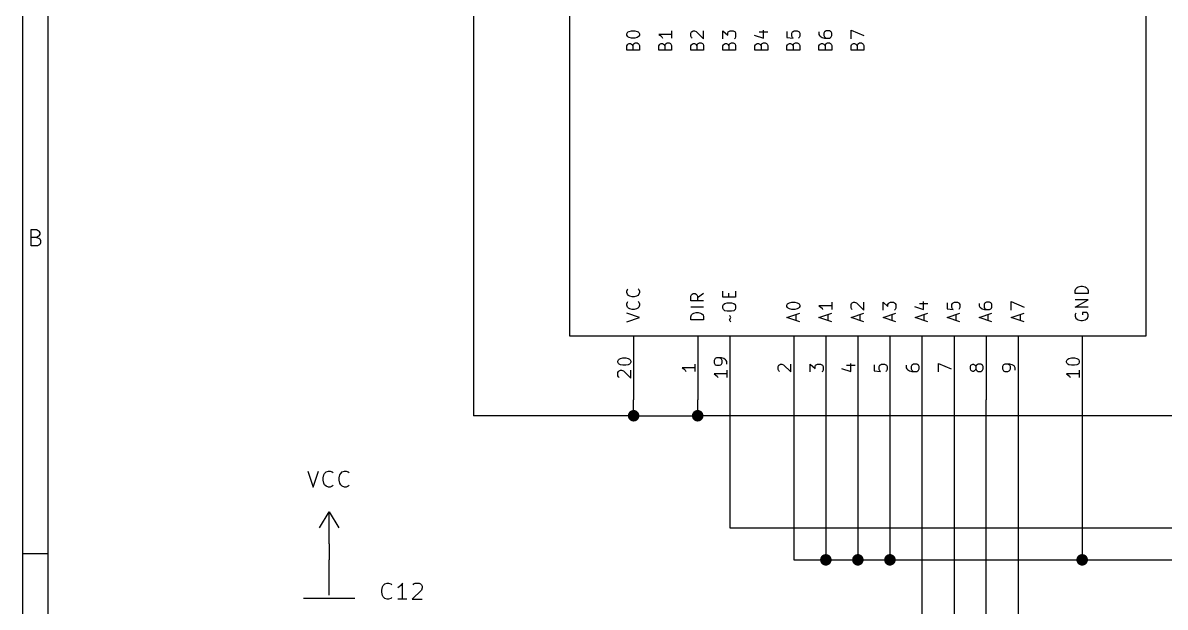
# Model space of a CAD drawing. Extents: x 0.4 to 11.3, y -7.9 to -0.4.
# Drawn here: x 0.394 to 3.959, y -4.498 to -2.673 of the extents above; entities that cross this region are included whole.
import ezdxf

# ---------------------------------------------------------------- set-up
doc = ezdxf.new("R2010")
doc.units = 0
doc.header["$MEASUREMENT"] = 0
for name, color, linetype in [('CYAN2', 4, 'CONTINUOUS'), ('GREEN3', 91, 'CONTINUOUS'), ('LYELLOW', 51, 'CONTINUOUS'), ('RED2', 1, 'CONTINUOUS'), ('RED3', 11, 'CONTINUOUS')]:
    doc.layers.add(name, color=color, linetype=linetype)

msp = doc.modelspace()

# ---------------------------------------------------------------- linework, layer by layer
at = {"layer": 'CYAN2', "linetype": 'CONTINUOUS'}
for p, q in [((2.2785, -2.7071), (2.2804, -2.7033)), ((2.2785, -2.7109), (2.2785, -2.7071)), ((2.2804, -2.7033), (2.2823, -2.7014)), ((2.2823, -2.7014), (2.2861, -2.6995)), ((2.2861, -2.6995), (2.2937, -2.6976)), ((2.2937, -2.6976), (2.3033, -2.6976)), ((2.3033, -2.6976), (2.3109, -2.6995)), ((2.3109, -2.6995), (2.3147, -2.7014)), ((2.3147, -2.7014), (2.3166, -2.7033)), ((2.3166, -2.7033), (2.3185, -2.7071)), ((2.3185, -2.7071), (2.3185, -2.7109)), ((2.4185, -2.709), (2.3785, -2.709)), ((2.3785, -2.709), (2.3842, -2.7129)), ((2.4185, -2.6976), (2.4185, -2.7205)), ((2.4785, -2.7052), (2.4804, -2.7014)), ((2.4785, -2.7148), (2.4785, -2.7052)), ((2.4804, -2.7014), (2.4823, -2.6995)), ((2.4823, -2.6995), (2.4861, -2.6976)), ((2.4861, -2.6976), (2.4899, -2.6976)), ((2.4899, -2.6976), (2.4956, -2.6995)), ((2.4956, -2.6995), (2.5185, -2.7224)), ((2.5185, -2.7224), (2.5185, -2.6976)), ((2.5785, -2.7224), (2.5785, -2.6976)), ((2.5785, -2.6976), (2.5937, -2.7109)), ((2.5937, -2.7052), (2.5956, -2.7014)), ((2.5937, -2.7109), (2.5937, -2.7052)), ((2.5956, -2.7014), (2.5976, -2.6995)), ((2.5976, -2.6995), (2.6014, -2.6976)), ((2.6014, -2.6976), (2.6109, -2.6976)), ((2.6109, -2.6976), (2.6147, -2.6995)), ((2.6147, -2.6995), (2.6166, -2.7014)), ((2.6166, -2.7014), (2.6185, -2.7052)), ((2.6185, -2.7052), (2.6185, -2.7167)), ((2.6918, -2.7014), (2.7185, -2.7014)), ((2.7052, -2.7205), (2.7052, -2.6957)), ((2.7785, -2.6995), (2.7785, -2.7186)), ((2.7937, -2.7052), (2.7956, -2.7014)), ((2.7937, -2.7148), (2.7937, -2.7052)), ((2.7956, -2.7014), (2.7976, -2.6995)), ((2.7976, -2.6995), (2.8014, -2.6976)), ((2.8014, -2.6976), (2.8109, -2.6976)), ((2.8109, -2.6976), (2.8147, -2.6995)), ((2.8147, -2.6995), (2.8166, -2.7014)), ((2.8166, -2.7014), (2.8185, -2.7052)), ((2.8185, -2.7052), (2.8185, -2.7148)), ((2.8785, -2.7014), (2.8785, -2.709)), ((2.8785, -2.709), (2.8804, -2.7129)), ((2.8956, -2.7014), (2.8937, -2.7052)), ((2.8937, -2.7052), (2.8937, -2.7129)), ((2.8976, -2.6995), (2.8956, -2.7014)), ((2.9014, -2.6976), (2.8976, -2.6995)), ((2.9109, -2.6976), (2.9014, -2.6976)), ((2.9147, -2.6995), (2.9109, -2.6976)), ((2.9166, -2.7014), (2.9147, -2.6995)), ((2.9185, -2.7052), (2.9166, -2.7014)), ((2.9185, -2.7129), (2.9185, -2.7052)), ((2.9785, -2.7224), (2.9785, -2.6957)), ((2.9785, -2.6957), (3.0185, -2.7129)), ((2.2804, -2.7148), (2.2785, -2.7109)), ((2.2785, -2.7452), (2.2804, -2.7414)), ((2.2785, -2.7586), (2.2785, -2.7452)), ((2.2823, -2.7167), (2.2804, -2.7148)), ((2.2804, -2.7414), (2.2823, -2.7395)), ((2.2861, -2.7186), (2.2823, -2.7167)), ((2.2823, -2.7395), (2.2861, -2.7376)), ((2.2937, -2.7205), (2.2861, -2.7186)), ((2.2861, -2.7376), (2.2899, -2.7376)), ((2.2899, -2.7376), (2.2937, -2.7395)), ((2.3033, -2.7205), (2.2937, -2.7205)), ((2.2937, -2.7395), (2.2956, -2.7414)), ((2.2956, -2.7414), (2.2976, -2.7452)), ((2.2976, -2.7452), (2.2995, -2.7395)), ((2.2976, -2.7452), (2.2976, -2.7586)), ((2.2995, -2.7395), (2.3014, -2.7376)), ((2.3014, -2.7376), (2.3052, -2.7357)), ((2.3109, -2.7186), (2.3033, -2.7205)), ((2.3052, -2.7357), (2.3109, -2.7357)), ((2.3147, -2.7167), (2.3109, -2.7186)), ((2.3109, -2.7357), (2.3147, -2.7376)), ((2.3166, -2.7148), (2.3147, -2.7167)), ((2.3147, -2.7376), (2.3166, -2.7395)), ((2.3185, -2.7109), (2.3166, -2.7148)), ((2.3166, -2.7395), (2.3185, -2.7433)), ((2.3185, -2.7433), (2.3185, -2.7586)), ((2.3785, -2.7452), (2.3804, -2.7414)), ((2.3785, -2.7586), (2.3785, -2.7452)), ((2.3804, -2.7414), (2.3823, -2.7395)), ((2.3823, -2.7395), (2.3861, -2.7376)), ((2.3842, -2.7129), (2.388, -2.7167)), ((2.3861, -2.7376), (2.3899, -2.7376)), ((2.388, -2.7167), (2.3899, -2.7205)), ((2.3899, -2.7376), (2.3937, -2.7395)), ((2.3937, -2.7395), (2.3956, -2.7414)), ((2.3956, -2.7414), (2.3976, -2.7452)), ((2.3976, -2.7452), (2.3995, -2.7395)), ((2.3976, -2.7452), (2.3976, -2.7586)), ((2.3995, -2.7395), (2.4014, -2.7376)), ((2.4014, -2.7376), (2.4052, -2.7357)), ((2.4052, -2.7357), (2.4109, -2.7357)), ((2.4109, -2.7357), (2.4147, -2.7376)), ((2.4147, -2.7376), (2.4166, -2.7395)), ((2.4166, -2.7395), (2.4185, -2.7433)), ((2.4185, -2.7433), (2.4185, -2.7586)), ((2.4804, -2.7186), (2.4785, -2.7148)), ((2.4785, -2.7452), (2.4804, -2.7414)), ((2.4785, -2.7586), (2.4785, -2.7452)), ((2.4823, -2.7205), (2.4804, -2.7186)), ((2.4804, -2.7414), (2.4823, -2.7395)), ((2.4823, -2.7395), (2.4861, -2.7376)), ((2.4861, -2.7376), (2.4899, -2.7376)), ((2.4899, -2.7376), (2.4937, -2.7395)), ((2.4937, -2.7395), (2.4956, -2.7414)), ((2.4956, -2.7414), (2.4976, -2.7452)), ((2.4976, -2.7452), (2.4995, -2.7395)), ((2.4976, -2.7452), (2.4976, -2.7586)), ((2.4995, -2.7395), (2.5014, -2.7376)), ((2.5014, -2.7376), (2.5052, -2.7357)), ((2.5052, -2.7357), (2.5109, -2.7357)), ((2.5109, -2.7357), (2.5147, -2.7376)), ((2.5147, -2.7376), (2.5166, -2.7395)), ((2.5166, -2.7395), (2.5185, -2.7433)), ((2.5185, -2.7433), (2.5185, -2.7586)), ((2.5785, -2.7452), (2.5804, -2.7414)), ((2.5785, -2.7586), (2.5785, -2.7452)), ((2.5804, -2.7414), (2.5823, -2.7395)), ((2.5823, -2.7395), (2.5861, -2.7376)), ((2.5861, -2.7376), (2.5899, -2.7376)), ((2.5899, -2.7376), (2.5937, -2.7395)), ((2.5937, -2.7395), (2.5956, -2.7414)), ((2.5956, -2.7414), (2.5976, -2.7452)), ((2.5976, -2.7452), (2.5995, -2.7395)), ((2.5976, -2.7452), (2.5976, -2.7586)), ((2.5995, -2.7395), (2.6014, -2.7376)), ((2.6014, -2.7376), (2.6052, -2.7357)), ((2.6052, -2.7357), (2.6109, -2.7357)), ((2.6109, -2.7357), (2.6147, -2.7376)), ((2.6166, -2.7205), (2.6147, -2.7224)), ((2.6147, -2.7376), (2.6166, -2.7395)), ((2.6185, -2.7167), (2.6166, -2.7205)), ((2.6166, -2.7395), (2.6185, -2.7433)), ((2.6185, -2.7433), (2.6185, -2.7586)), ((2.6766, -2.7109), (2.7052, -2.7205)), ((2.6785, -2.7452), (2.6804, -2.7414)), ((2.6785, -2.7586), (2.6785, -2.7452)), ((2.6804, -2.7414), (2.6823, -2.7395)), ((2.6823, -2.7395), (2.6861, -2.7376)), ((2.6861, -2.7376), (2.6899, -2.7376)), ((2.6899, -2.7376), (2.6937, -2.7395)), ((2.6937, -2.7395), (2.6956, -2.7414)), ((2.6956, -2.7414), (2.6976, -2.7452)), ((2.6976, -2.7452), (2.6995, -2.7395)), ((2.6976, -2.7452), (2.6976, -2.7586)), ((2.6995, -2.7395), (2.7014, -2.7376)), ((2.7014, -2.7376), (2.7052, -2.7357)), ((2.7052, -2.7357), (2.7109, -2.7357)), ((2.7109, -2.7357), (2.7147, -2.7376)), ((2.7147, -2.7376), (2.7166, -2.7395)), ((2.7166, -2.7395), (2.7185, -2.7433)), ((2.7185, -2.7433), (2.7185, -2.7586)), ((2.7785, -2.7186), (2.7976, -2.7205)), ((2.7785, -2.7452), (2.7804, -2.7414)), ((2.7785, -2.7586), (2.7785, -2.7452)), ((2.7804, -2.7414), (2.7823, -2.7395)), ((2.7823, -2.7395), (2.7861, -2.7376)), ((2.7861, -2.7376), (2.7899, -2.7376)), ((2.7899, -2.7376), (2.7937, -2.7395)), ((2.7956, -2.7186), (2.7937, -2.7148)), ((2.7937, -2.7395), (2.7956, -2.7414)), ((2.7976, -2.7205), (2.7956, -2.7186)), ((2.7956, -2.7414), (2.7976, -2.7452)), ((2.7976, -2.7452), (2.7995, -2.7395)), ((2.7976, -2.7452), (2.7976, -2.7586)), ((2.7995, -2.7395), (2.8014, -2.7376)), ((2.8014, -2.7376), (2.8052, -2.7357)), ((2.8052, -2.7357), (2.8109, -2.7357)), ((2.8109, -2.7357), (2.8147, -2.7376)), ((2.8166, -2.7186), (2.8147, -2.7205)), ((2.8147, -2.7376), (2.8166, -2.7395)), ((2.8185, -2.7148), (2.8166, -2.7186)), ((2.8166, -2.7395), (2.8185, -2.7433)), ((2.8185, -2.7433), (2.8185, -2.7586)), ((2.8785, -2.7452), (2.8804, -2.7414)), ((2.8785, -2.7586), (2.8785, -2.7452)), ((2.8804, -2.7129), (2.8823, -2.7148)), ((2.8804, -2.7414), (2.8823, -2.7395)), ((2.8823, -2.7148), (2.888, -2.7186)), ((2.8823, -2.7395), (2.8861, -2.7376)), ((2.8861, -2.7376), (2.8899, -2.7376)), ((2.888, -2.7186), (2.8956, -2.7205)), ((2.8899, -2.7376), (2.8937, -2.7395)), ((2.8937, -2.7129), (2.8956, -2.7167)), ((2.8937, -2.7395), (2.8956, -2.7414)), ((2.8956, -2.7167), (2.8976, -2.7186)), ((2.8956, -2.7205), (2.9109, -2.7205)), ((2.8956, -2.7414), (2.8976, -2.7452)), ((2.8976, -2.7186), (2.9014, -2.7205)), ((2.8976, -2.7452), (2.8995, -2.7395)), ((2.8976, -2.7452), (2.8976, -2.7586)), ((2.8995, -2.7395), (2.9014, -2.7376)), ((2.9014, -2.7376), (2.9052, -2.7357)), ((2.9052, -2.7357), (2.9109, -2.7357)), ((2.9109, -2.7205), (2.9147, -2.7186)), ((2.9109, -2.7357), (2.9147, -2.7376)), ((2.9147, -2.7186), (2.9166, -2.7167)), ((2.9147, -2.7376), (2.9166, -2.7395)), ((2.9166, -2.7167), (2.9185, -2.7129)), ((2.9166, -2.7395), (2.9185, -2.7433)), ((2.9185, -2.7433), (2.9185, -2.7586)), ((2.9785, -2.7452), (2.9804, -2.7414)), ((2.9785, -2.7586), (2.9785, -2.7452)), ((2.9804, -2.7414), (2.9823, -2.7395)), ((2.9823, -2.7395), (2.9861, -2.7376)), ((2.9861, -2.7376), (2.9899, -2.7376)), ((2.9899, -2.7376), (2.9937, -2.7395)), ((2.9937, -2.7395), (2.9956, -2.7414)), ((2.9956, -2.7414), (2.9976, -2.7452)), ((2.9976, -2.7452), (2.9995, -2.7395)), ((2.9976, -2.7452), (2.9976, -2.7586)), ((2.9995, -2.7395), (3.0014, -2.7376)), ((3.0014, -2.7376), (3.0052, -2.7357)), ((3.0052, -2.7357), (3.0109, -2.7357)), ((3.0109, -2.7357), (3.0147, -2.7376)), ((3.0147, -2.7376), (3.0166, -2.7395)), ((3.0166, -2.7395), (3.0185, -2.7433)), ((3.0185, -2.7433), (3.0185, -2.7586)), ((2.3185, -2.7586), (2.2785, -2.7586)), ((2.4185, -2.7586), (2.3785, -2.7586)), ((2.5185, -2.7586), (2.4785, -2.7586)), ((2.6185, -2.7586), (2.5785, -2.7586)), ((2.7185, -2.7586), (2.6785, -2.7586)), ((2.8185, -2.7586), (2.7785, -2.7586)), ((2.9185, -2.7586), (2.8785, -2.7586)), ((3.0185, -2.7586), (2.9785, -2.7586)), ((2.2785, -3.5109), (2.2804, -3.5052)), ((2.2785, -3.5148), (2.2785, -3.5109)), ((2.2804, -3.5205), (2.2785, -3.5148)), ((2.2804, -3.5052), (2.2823, -3.5033)), ((2.2842, -3.5243), (2.2804, -3.5205)), ((2.288, -3.5262), (2.2842, -3.5243)), ((2.2956, -3.5281), (2.288, -3.5262)), ((2.3014, -3.5281), (2.2956, -3.5281)), ((2.309, -3.5262), (2.3014, -3.5281)), ((2.3128, -3.5243), (2.309, -3.5262)), ((2.3166, -3.5205), (2.3128, -3.5243)), ((2.3147, -3.5033), (2.3166, -3.5052)), ((2.3166, -3.5052), (2.3185, -3.5109)), ((2.3185, -3.5148), (2.3166, -3.5205)), ((2.3185, -3.5109), (2.3185, -3.5148)), ((2.4785, -3.5262), (2.4804, -3.5224)), ((2.4785, -3.5414), (2.4785, -3.5262)), ((2.4804, -3.5224), (2.4823, -3.5205)), ((2.4823, -3.5205), (2.4861, -3.5186)), ((2.4861, -3.5186), (2.4918, -3.5186)), ((2.4918, -3.5186), (2.4956, -3.5205)), ((2.4956, -3.5205), (2.4976, -3.5224)), ((2.4976, -3.5224), (2.4995, -3.5262)), ((2.5185, -3.5186), (2.4995, -3.5319)), ((2.4995, -3.5262), (2.4995, -3.5414)), ((2.5785, -3.53), (2.5785, -3.5109)), ((2.5976, -3.53), (2.5976, -3.5167)), ((2.6185, -3.5109), (2.6185, -3.53)), ((3.6785, -3.509), (3.6804, -3.5033)), ((3.6785, -3.5186), (3.6785, -3.509)), ((3.7185, -3.5186), (3.6785, -3.5186)), ((3.6804, -3.5033), (3.6842, -3.4995)), ((3.6842, -3.4995), (3.688, -3.4976)), ((3.688, -3.4976), (3.6956, -3.4957)), ((3.6956, -3.4957), (3.7014, -3.4957)), ((3.7014, -3.4957), (3.709, -3.4976)), ((3.709, -3.4976), (3.7128, -3.4995)), ((3.7128, -3.4995), (3.7166, -3.5033)), ((3.7166, -3.5033), (3.7185, -3.509)), ((3.7185, -3.509), (3.7185, -3.5186)), ((2.2785, -3.5509), (2.2804, -3.5452)), ((2.2785, -3.5548), (2.2785, -3.5509)), ((2.2804, -3.5605), (2.2785, -3.5548)), ((2.2804, -3.5452), (2.2823, -3.5433)), ((2.2842, -3.5643), (2.2804, -3.5605)), ((2.288, -3.5662), (2.2842, -3.5643)), ((2.3128, -3.5643), (2.309, -3.5662)), ((2.3166, -3.5605), (2.3128, -3.5643)), ((2.3147, -3.5433), (2.3166, -3.5452)), ((2.3166, -3.5452), (2.3185, -3.5509)), ((2.3185, -3.5548), (2.3166, -3.5605)), ((2.3185, -3.5509), (2.3185, -3.5548)), ((2.5185, -3.5414), (2.4785, -3.5414)), ((2.5185, -3.5605), (2.4785, -3.5605)), ((2.6185, -3.53), (2.5785, -3.53)), ((2.5785, -3.5567), (2.5804, -3.5529)), ((2.5785, -3.5643), (2.5785, -3.5567)), ((2.5804, -3.5681), (2.5785, -3.5643)), ((2.5804, -3.5529), (2.5842, -3.549)), ((2.5842, -3.549), (2.5918, -3.5471)), ((2.5918, -3.5471), (2.6052, -3.5471)), ((2.6052, -3.5471), (2.6128, -3.549)), ((2.6128, -3.549), (2.6166, -3.5529)), ((2.6166, -3.5529), (2.6185, -3.5567)), ((2.6185, -3.5643), (2.6166, -3.5681)), ((2.6185, -3.5567), (2.6185, -3.5643)), ((2.7785, -3.5548), (2.7804, -3.5509)), ((2.7785, -3.5586), (2.7785, -3.5548)), ((2.7804, -3.5624), (2.7785, -3.5586)), ((2.7804, -3.5509), (2.7823, -3.549)), ((2.7823, -3.5643), (2.7804, -3.5624)), ((2.7823, -3.549), (2.7861, -3.5471)), ((2.7861, -3.5662), (2.7823, -3.5643)), ((2.7861, -3.5471), (2.7937, -3.5452)), ((2.7937, -3.5452), (2.8033, -3.5452)), ((2.8033, -3.5452), (2.8109, -3.5471)), ((2.8109, -3.5471), (2.8147, -3.549)), ((2.8147, -3.5643), (2.8109, -3.5662)), ((2.8147, -3.549), (2.8166, -3.5509)), ((2.8166, -3.5624), (2.8147, -3.5643)), ((2.8166, -3.5509), (2.8185, -3.5548)), ((2.8185, -3.5586), (2.8166, -3.5624)), ((2.8185, -3.5548), (2.8185, -3.5586)), ((2.9185, -3.5567), (2.8785, -3.5567)), ((2.8785, -3.5567), (2.8842, -3.5605)), ((2.8842, -3.5605), (2.888, -3.5643)), ((2.888, -3.5643), (2.8899, -3.5681)), ((2.9185, -3.5452), (2.9185, -3.5681)), ((2.9785, -3.5529), (2.9804, -3.549)), ((2.9785, -3.5624), (2.9785, -3.5529)), ((2.9804, -3.5662), (2.9785, -3.5624)), ((2.9804, -3.549), (2.9823, -3.5471)), ((2.9823, -3.5471), (2.9861, -3.5452)), ((2.9861, -3.5452), (2.9899, -3.5452)), ((2.9899, -3.5452), (2.9956, -3.5471)), ((2.9956, -3.5471), (3.0185, -3.57)), ((3.0185, -3.57), (3.0185, -3.5452)), ((3.0785, -3.57), (3.0785, -3.5452)), ((3.0785, -3.5452), (3.0937, -3.5586)), ((3.0937, -3.5529), (3.0956, -3.549)), ((3.0937, -3.5586), (3.0937, -3.5529)), ((3.0956, -3.549), (3.0976, -3.5471)), ((3.0976, -3.5471), (3.1014, -3.5452)), ((3.1014, -3.5452), (3.1109, -3.5452)), ((3.1109, -3.5452), (3.1147, -3.5471)), ((3.1147, -3.5471), (3.1166, -3.549)), ((3.1166, -3.549), (3.1185, -3.5529)), ((3.1185, -3.5643), (3.1166, -3.5681)), ((3.1185, -3.5529), (3.1185, -3.5643)), ((3.1766, -3.5586), (3.2052, -3.5681)), ((3.1918, -3.549), (3.2185, -3.549)), ((3.2052, -3.5681), (3.2052, -3.5433)), ((3.2785, -3.5471), (3.2785, -3.5662)), ((3.2937, -3.5529), (3.2956, -3.549)), ((3.2937, -3.5624), (3.2937, -3.5529)), ((3.2956, -3.5662), (3.2937, -3.5624)), ((3.2956, -3.549), (3.2976, -3.5471)), ((3.2976, -3.5471), (3.3014, -3.5452)), ((3.3014, -3.5452), (3.3109, -3.5452)), ((3.3109, -3.5452), (3.3147, -3.5471)), ((3.3147, -3.5471), (3.3166, -3.549)), ((3.3166, -3.549), (3.3185, -3.5529)), ((3.3185, -3.5624), (3.3166, -3.5662)), ((3.3185, -3.5529), (3.3185, -3.5624)), ((3.3785, -3.549), (3.3785, -3.5567)), ((3.3785, -3.5567), (3.3804, -3.5605)), ((3.3804, -3.5605), (3.3823, -3.5624)), ((3.3823, -3.5624), (3.388, -3.5662)), ((3.3956, -3.549), (3.3937, -3.5529)), ((3.3937, -3.5529), (3.3937, -3.5605)), ((3.3937, -3.5605), (3.3956, -3.5643)), ((3.3976, -3.5471), (3.3956, -3.549)), ((3.3956, -3.5643), (3.3976, -3.5662)), ((3.4014, -3.5452), (3.3976, -3.5471)), ((3.4109, -3.5452), (3.4014, -3.5452)), ((3.4147, -3.5471), (3.4109, -3.5452)), ((3.4166, -3.549), (3.4147, -3.5471)), ((3.4147, -3.5662), (3.4166, -3.5643)), ((3.4185, -3.5529), (3.4166, -3.549)), ((3.4166, -3.5643), (3.4185, -3.5605)), ((3.4185, -3.5605), (3.4185, -3.5529)), ((3.4785, -3.57), (3.4785, -3.5433)), ((3.4785, -3.5433), (3.5185, -3.5605)), ((3.6785, -3.5605), (3.7185, -3.5376)), ((3.7185, -3.5376), (3.6785, -3.5376)), ((3.7185, -3.5605), (3.6785, -3.5605)), ((2.3185, -3.5929), (2.2785, -3.5795)), ((2.2785, -3.6062), (2.3185, -3.5929)), ((2.2956, -3.5681), (2.288, -3.5662)), ((2.3014, -3.5681), (2.2956, -3.5681)), ((2.309, -3.5662), (2.3014, -3.5681)), ((2.4785, -3.5909), (2.4804, -3.5852)), ((2.4785, -3.6005), (2.4785, -3.5909)), ((2.5185, -3.6005), (2.4785, -3.6005)), ((2.4804, -3.5852), (2.4842, -3.5814)), ((2.4842, -3.5814), (2.488, -3.5795)), ((2.488, -3.5795), (2.4956, -3.5776)), ((2.4956, -3.5776), (2.5014, -3.5776)), ((2.5014, -3.5776), (2.509, -3.5795)), ((2.509, -3.5795), (2.5128, -3.5814)), ((2.5128, -3.5814), (2.5166, -3.5852)), ((2.5166, -3.5852), (2.5185, -3.5909)), ((2.5185, -3.5909), (2.5185, -3.6005)), ((2.5842, -3.5719), (2.5804, -3.5681)), ((2.5918, -3.5738), (2.5842, -3.5719)), ((2.6052, -3.5738), (2.5918, -3.5738)), ((2.6014, -3.589), (2.5995, -3.5871)), ((2.5995, -3.6005), (2.6033, -3.5929)), ((2.6014, -3.6043), (2.5995, -3.6005)), ((2.6033, -3.5929), (2.6014, -3.589)), ((2.6128, -3.5719), (2.6052, -3.5738)), ((2.6166, -3.5681), (2.6128, -3.5719)), ((2.7785, -3.5929), (2.8185, -3.5795)), ((2.8185, -3.6062), (2.7785, -3.5929)), ((2.7937, -3.5681), (2.7861, -3.5662)), ((2.8033, -3.5681), (2.7937, -3.5681)), ((2.8109, -3.5662), (2.8033, -3.5681)), ((2.8071, -3.6024), (2.8071, -3.5833)), ((2.8785, -3.5929), (2.9185, -3.5795)), ((2.9185, -3.6062), (2.8785, -3.5929)), ((2.9071, -3.6024), (2.9071, -3.5833)), ((2.9785, -3.5929), (3.0185, -3.5795)), ((3.0185, -3.6062), (2.9785, -3.5929)), ((2.9823, -3.5681), (2.9804, -3.5662)), ((3.0071, -3.6024), (3.0071, -3.5833)), ((3.0785, -3.5929), (3.1185, -3.5795)), ((3.1185, -3.6062), (3.0785, -3.5929)), ((3.1071, -3.6024), (3.1071, -3.5833)), ((3.1166, -3.5681), (3.1147, -3.57)), ((3.1785, -3.5929), (3.2185, -3.5795)), ((3.2185, -3.6062), (3.1785, -3.5929)), ((3.2071, -3.6024), (3.2071, -3.5833)), ((3.2785, -3.5662), (3.2976, -3.5681)), ((3.2785, -3.5929), (3.3185, -3.5795)), ((3.3185, -3.6062), (3.2785, -3.5929)), ((3.2976, -3.5681), (3.2956, -3.5662)), ((3.3071, -3.6024), (3.3071, -3.5833)), ((3.3166, -3.5662), (3.3147, -3.5681)), ((3.3785, -3.5929), (3.4185, -3.5795)), ((3.4185, -3.6062), (3.3785, -3.5929)), ((3.388, -3.5662), (3.3956, -3.5681)), ((3.3956, -3.5681), (3.4109, -3.5681)), ((3.3976, -3.5662), (3.4014, -3.5681)), ((3.4071, -3.6024), (3.4071, -3.5833)), ((3.4109, -3.5681), (3.4147, -3.5662)), ((3.4785, -3.5929), (3.5185, -3.5795)), ((3.5185, -3.6062), (3.4785, -3.5929)), ((3.5071, -3.6024), (3.5071, -3.5833)), ((3.6804, -3.5795), (3.6785, -3.5833)), ((3.6785, -3.5833), (3.6785, -3.589)), ((3.6785, -3.589), (3.6804, -3.5948)), ((3.6804, -3.5948), (3.6842, -3.5986)), ((3.6842, -3.5986), (3.688, -3.6005)), ((3.688, -3.6005), (3.6956, -3.6024)), ((3.7147, -3.5776), (3.7014, -3.5776)), ((3.7014, -3.5776), (3.7014, -3.5852)), ((3.7014, -3.6024), (3.709, -3.6005)), ((3.709, -3.6005), (3.7128, -3.5986)), ((3.7128, -3.5986), (3.7166, -3.5948)), ((3.7166, -3.5795), (3.7147, -3.5776)), ((3.7185, -3.5852), (3.7166, -3.5795)), ((3.7166, -3.5948), (3.7185, -3.589)), ((3.7185, -3.589), (3.7185, -3.5852)), ((2.6033, -3.6062), (2.6014, -3.6043)), ((3.6956, -3.6024), (3.7014, -3.6024)), ((1.2833, -4.0728), (1.3, -4.1228)), ((1.3, -4.1228), (1.3167, -4.0728)), ((1.331, -4.0942), (1.3333, -4.0847)), ((1.331, -4.1014), (1.331, -4.0942)), ((1.3333, -4.0847), (1.3357, -4.0799)), ((1.3357, -4.0799), (1.3405, -4.0752)), ((1.3405, -4.0752), (1.3476, -4.0728)), ((1.3476, -4.0728), (1.3524, -4.0728)), ((1.3524, -4.0728), (1.3595, -4.0752)), ((1.3595, -4.0752), (1.3619, -4.0776)), ((1.381, -4.0942), (1.3833, -4.0847)), ((1.381, -4.1014), (1.381, -4.0942)), ((1.3833, -4.0847), (1.3857, -4.0799)), ((1.3857, -4.0799), (1.3905, -4.0752)), ((1.3905, -4.0752), (1.3976, -4.0728)), ((1.3976, -4.0728), (1.4024, -4.0728)), ((1.4024, -4.0728), (1.4095, -4.0752)), ((1.4095, -4.0752), (1.4119, -4.0776)), ((1.3333, -4.1109), (1.331, -4.1014)), ((1.3357, -4.1157), (1.3333, -4.1109)), ((1.3405, -4.1204), (1.3357, -4.1157)), ((1.3476, -4.1228), (1.3405, -4.1204)), ((1.3524, -4.1228), (1.3476, -4.1228)), ((1.3595, -4.1204), (1.3524, -4.1228)), ((1.3619, -4.118), (1.3595, -4.1204)), ((1.3833, -4.1109), (1.381, -4.1014)), ((1.3857, -4.1157), (1.3833, -4.1109)), ((1.3905, -4.1204), (1.3857, -4.1157)), ((1.3976, -4.1228), (1.3905, -4.1204)), ((1.4024, -4.1228), (1.3976, -4.1228)), ((1.4095, -4.1204), (1.4024, -4.1228)), ((1.4119, -4.118), (1.4095, -4.1204)), ((1.5139, -4.4442), (1.5163, -4.4347)), ((1.5139, -4.4514), (1.5139, -4.4442)), ((1.5163, -4.4609), (1.5139, -4.4514)), ((1.5163, -4.4347), (1.5187, -4.4299)), ((1.5187, -4.4299), (1.5234, -4.4252)), ((1.5234, -4.4252), (1.5306, -4.4228)), ((1.5306, -4.4228), (1.5353, -4.4228)), ((1.5353, -4.4228), (1.5425, -4.4252)), ((1.5425, -4.4252), (1.5449, -4.4276)), ((1.5687, -4.4347), (1.5639, -4.4371)), ((1.5734, -4.4299), (1.5687, -4.4347)), ((1.5782, -4.4228), (1.5734, -4.4299)), ((1.5782, -4.4728), (1.5782, -4.4228)), ((1.6377, -4.4442), (1.6091, -4.4728)), ((1.6115, -4.4276), (1.6139, -4.4252)), ((1.6139, -4.4252), (1.6187, -4.4228)), ((1.6187, -4.4228), (1.6306, -4.4228)), ((1.6306, -4.4228), (1.6353, -4.4252)), ((1.6353, -4.4252), (1.6377, -4.4276)), ((1.6377, -4.4276), (1.6401, -4.4323)), ((1.6401, -4.4371), (1.6377, -4.4442)), ((1.6401, -4.4323), (1.6401, -4.4371)), ((1.5187, -4.4657), (1.5163, -4.4609)), ((1.5234, -4.4704), (1.5187, -4.4657)), ((1.5306, -4.4728), (1.5234, -4.4704)), ((1.5353, -4.4728), (1.5306, -4.4728)), ((1.5425, -4.4704), (1.5353, -4.4728)), ((1.5449, -4.468), (1.5425, -4.4704)), ((1.5925, -4.4728), (1.5639, -4.4728)), ((1.6091, -4.4728), (1.6401, -4.4728))]:
    msp.add_line(p, q, dxfattribs=at)
at = {"layer": 'GREEN3', "linetype": 'CONTINUOUS'}
for p, q in [((1.8, -2.35), (1.8, -3.9)), ((2.3, -3.9), (2.3, -3.85)), ((2.5, -3.9), (2.5, -3.85)), ((2.6, -3.85), (2.6, -4.25)), ((2.8, -3.85), (2.8, -4.35)), ((2.9, -3.85), (2.9, -4.35)), ((3, -3.85), (3, -4.35)), ((3.1, -3.85), (3.1, -4.35)), ((3.2, -3.85), (3.2, -5.15)), ((3.3, -3.85), (3.3, -5.05)), ((3.4, -4.95), (3.4, -3.85)), ((3.5, -3.85), (3.5, -4.85)), ((3.7, -3.85), (3.7, -4.35)), ((2.3, -3.9), (1.8, -3.9)), ((2.3, -3.9), (2.5, -3.9)), ((6.05, -3.9), (2.5, -3.9)), ((2.6, -4.25), (9.15, -4.25)), ((1.35, -4.3), (1.35, -4.35)), ((2.8, -4.35), (2.9, -4.35)), ((2.9, -4.35), (3, -4.35)), ((3, -4.35), (3.1, -4.35)), ((3.1, -4.35), (3.7, -4.35)), ((3.7, -4.35), (4.05, -4.35))]:
    msp.add_line(p, q, dxfattribs=at)
at = {"layer": 'GREEN3', "const_width": 0.018}
for points in [[(2.291, -3.9, 1), (2.309, -3.9, 1)], [(2.491, -3.9, 1), (2.509, -3.9, 1)], [(2.891, -4.35, 1), (2.909, -4.35, 1)], [(2.991, -4.35, 1), (3.009, -4.35, 1)], [(3.091, -4.35, 1), (3.109, -4.35, 1)], [(3.691, -4.35, 1), (3.709, -4.35, 1)]]:
    msp.add_lwpolyline(points, format="xyb", close=True, dxfattribs=at)
at = {"layer": 'LYELLOW', "linetype": 'CONTINUOUS'}
for p, q in [((2.1, -2.65), (2.1, -3.65)), ((3.9, -3.65), (3.9, -2.65)), ((2.1, -3.65), (3.9, -3.65))]:
    msp.add_line(p, q, dxfattribs=at)
at = {"layer": 'RED2', "linetype": 'CONTINUOUS'}
for p, q in [((0.3937, -7.8743), (0.3937, -0.3937)), ((0.4724, -7.7956), (0.4724, -0.4724)), ((2.1, -2.65), (2.1, -3.65)), ((3.9, -3.65), (3.9, -2.65)), ((0.4197, -3.3698), (0.4197, -3.3186)), ((0.4197, -3.3186), (0.4367, -3.3186)), ((0.4367, -3.343), (0.4197, -3.343)), ((0.4367, -3.3186), (0.4416, -3.3211)), ((0.4416, -3.3406), (0.4367, -3.343)), ((0.4367, -3.343), (0.444, -3.3455)), ((0.4416, -3.3211), (0.444, -3.3235)), ((0.444, -3.3381), (0.4416, -3.3406)), ((0.444, -3.3235), (0.4465, -3.3284)), ((0.4465, -3.3333), (0.444, -3.3381)), ((0.444, -3.3455), (0.4465, -3.3479)), ((0.4465, -3.3284), (0.4465, -3.3333)), ((0.4465, -3.3479), (0.4489, -3.3528)), ((0.4392, -3.3698), (0.4197, -3.3698)), ((0.444, -3.3674), (0.4392, -3.3698)), ((0.4465, -3.365), (0.444, -3.3674)), ((0.4489, -3.3601), (0.4465, -3.365)), ((0.4489, -3.3528), (0.4489, -3.3601)), ((2.1, -3.65), (3.9, -3.65)), ((2.3, -3.65), (2.3, -3.85)), ((2.5, -3.65), (2.5, -3.85)), ((2.6, -3.65), (2.6, -3.85)), ((2.8, -3.65), (2.8, -3.85)), ((2.9, -3.65), (2.9, -3.85)), ((3, -3.65), (3, -3.85)), ((3.1, -3.65), (3.1, -3.85)), ((3.2, -3.65), (3.2, -3.85)), ((3.3, -3.65), (3.3, -3.85)), ((3.4, -3.65), (3.4, -3.85)), ((3.5, -3.65), (3.5, -3.85)), ((3.7, -3.65), (3.7, -3.85)), ((1.32, -4.25), (1.35, -4.2)), ((1.35, -4.2), (1.38, -4.25)), ((1.35, -4.3), (1.35, -4.2)), ((0.3937, -4.3307), (0.4724, -4.3307)), ((1.35, -4.46), (1.35, -4.35)), ((1.27, -4.47), (1.43, -4.47))]:
    msp.add_line(p, q, dxfattribs=at)
at = {"layer": 'RED3', "linetype": 'CONTINUOUS'}
for p, q in [((2.2511, -3.729), (2.253, -3.7252)), ((2.2511, -3.7329), (2.2511, -3.729)), ((2.253, -3.7367), (2.2511, -3.7329)), ((2.253, -3.7252), (2.2549, -3.7233)), ((2.2549, -3.7386), (2.253, -3.7367)), ((2.2549, -3.7233), (2.2587, -3.7214)), ((2.2587, -3.7405), (2.2549, -3.7386)), ((2.2587, -3.7214), (2.2663, -3.7195)), ((2.2663, -3.7424), (2.2587, -3.7405)), ((2.2663, -3.7195), (2.2759, -3.7195)), ((2.2759, -3.7424), (2.2663, -3.7424)), ((2.2759, -3.7195), (2.2835, -3.7214)), ((2.2835, -3.7405), (2.2759, -3.7424)), ((2.2835, -3.7214), (2.2873, -3.7233)), ((2.2873, -3.7386), (2.2835, -3.7405)), ((2.2873, -3.7233), (2.2892, -3.7252)), ((2.2892, -3.7367), (2.2873, -3.7386)), ((2.2892, -3.7252), (2.2911, -3.729)), ((2.2911, -3.7329), (2.2892, -3.7367)), ((2.2911, -3.729), (2.2911, -3.7329)), ((2.4911, -3.7386), (2.4911, -3.7614)), ((2.553, -3.7233), (2.5511, -3.7271)), ((2.5511, -3.7271), (2.5511, -3.7348)), ((2.5511, -3.7348), (2.553, -3.7386)), ((2.5549, -3.7214), (2.553, -3.7233)), ((2.553, -3.7386), (2.5549, -3.7405)), ((2.5587, -3.7195), (2.5549, -3.7214)), ((2.5549, -3.7405), (2.5587, -3.7424)), ((2.574, -3.7195), (2.5587, -3.7195)), ((2.5587, -3.7424), (2.5682, -3.7424)), ((2.5721, -3.7214), (2.5682, -3.7195)), ((2.5682, -3.7424), (2.5721, -3.7405)), ((2.574, -3.7233), (2.5721, -3.7214)), ((2.5721, -3.7405), (2.574, -3.7386)), ((2.5816, -3.7214), (2.574, -3.7195)), ((2.5759, -3.7271), (2.574, -3.7233)), ((2.574, -3.7386), (2.5759, -3.7348)), ((2.5759, -3.7348), (2.5759, -3.7271)), ((2.5873, -3.7252), (2.5816, -3.7214)), ((2.5892, -3.7271), (2.5873, -3.7252)), ((2.5911, -3.7309), (2.5892, -3.7271)), ((2.5911, -3.7386), (2.5911, -3.7309)), ((2.7511, -3.7462), (2.753, -3.7424)), ((2.753, -3.7424), (2.7549, -3.7405)), ((2.7549, -3.7405), (2.7587, -3.7386)), ((2.7587, -3.7386), (2.7625, -3.7386)), ((2.7625, -3.7386), (2.7682, -3.7405)), ((2.7682, -3.7405), (2.7911, -3.7633)), ((2.7911, -3.7633), (2.7911, -3.7386)), ((2.8511, -3.7633), (2.8511, -3.7386)), ((2.8511, -3.7386), (2.8663, -3.7519)), ((2.8663, -3.7462), (2.8682, -3.7424)), ((2.8682, -3.7424), (2.8701, -3.7405)), ((2.8701, -3.7405), (2.874, -3.7386)), ((2.874, -3.7386), (2.8835, -3.7386)), ((2.8835, -3.7386), (2.8873, -3.7405)), ((2.8873, -3.7405), (2.8892, -3.7424)), ((2.8892, -3.7424), (2.8911, -3.7462)), ((2.9644, -3.7424), (2.9911, -3.7424)), ((2.9778, -3.7614), (2.9778, -3.7367)), ((3.0511, -3.7405), (3.0511, -3.7595)), ((3.0663, -3.7462), (3.0682, -3.7424)), ((3.0682, -3.7424), (3.0701, -3.7405)), ((3.0701, -3.7405), (3.074, -3.7386)), ((3.074, -3.7386), (3.0835, -3.7386)), ((3.0835, -3.7386), (3.0873, -3.7405)), ((3.0873, -3.7405), (3.0892, -3.7424)), ((3.0892, -3.7424), (3.0911, -3.7462)), ((3.1511, -3.7424), (3.1511, -3.75)), ((3.1682, -3.7424), (3.1663, -3.7462)), ((3.1701, -3.7405), (3.1682, -3.7424)), ((3.174, -3.7386), (3.1701, -3.7405)), ((3.1835, -3.7386), (3.174, -3.7386)), ((3.1873, -3.7405), (3.1835, -3.7386)), ((3.1892, -3.7424), (3.1873, -3.7405)), ((3.1911, -3.7462), (3.1892, -3.7424)), ((3.2511, -3.7633), (3.2511, -3.7367)), ((3.2511, -3.7367), (3.2911, -3.7538)), ((3.3511, -3.7462), (3.353, -3.7424)), ((3.353, -3.7424), (3.3549, -3.7405)), ((3.3549, -3.7405), (3.3587, -3.7386)), ((3.3587, -3.7386), (3.3606, -3.7386)), ((3.3606, -3.7386), (3.3644, -3.7405)), ((3.3644, -3.7405), (3.3663, -3.7424)), ((3.3663, -3.7424), (3.3682, -3.7462)), ((3.3701, -3.7424), (3.3682, -3.7462)), ((3.3721, -3.7405), (3.3701, -3.7424)), ((3.3759, -3.7386), (3.3721, -3.7405)), ((3.3835, -3.7386), (3.3759, -3.7386)), ((3.3873, -3.7405), (3.3835, -3.7386)), ((3.3892, -3.7424), (3.3873, -3.7405)), ((3.3911, -3.7462), (3.3892, -3.7424)), ((3.453, -3.7424), (3.4511, -3.7462)), ((3.4549, -3.7405), (3.453, -3.7424)), ((3.4587, -3.7386), (3.4549, -3.7405)), ((3.474, -3.7386), (3.4587, -3.7386)), ((3.4721, -3.7405), (3.4682, -3.7386)), ((3.474, -3.7424), (3.4721, -3.7405)), ((3.4816, -3.7405), (3.474, -3.7386)), ((3.4759, -3.7462), (3.474, -3.7424)), ((3.4873, -3.7443), (3.4816, -3.7405)), ((3.6511, -3.729), (3.653, -3.7252)), ((3.6511, -3.7329), (3.6511, -3.729)), ((3.653, -3.7367), (3.6511, -3.7329)), ((3.653, -3.7252), (3.6549, -3.7233)), ((3.6549, -3.7386), (3.653, -3.7367)), ((3.6549, -3.7233), (3.6587, -3.7214)), ((3.6587, -3.7405), (3.6549, -3.7386)), ((3.6587, -3.7214), (3.6663, -3.7195)), ((3.6663, -3.7424), (3.6587, -3.7405)), ((3.6663, -3.7195), (3.6759, -3.7195)), ((3.6759, -3.7424), (3.6663, -3.7424)), ((3.6759, -3.7195), (3.6835, -3.7214)), ((3.6835, -3.7405), (3.6759, -3.7424)), ((3.6835, -3.7214), (3.6873, -3.7233)), ((3.6873, -3.7386), (3.6835, -3.7405)), ((3.6873, -3.7233), (3.6892, -3.7252)), ((3.6892, -3.7367), (3.6873, -3.7386)), ((3.6892, -3.7252), (3.6911, -3.729)), ((3.6911, -3.7329), (3.6892, -3.7367)), ((3.6911, -3.729), (3.6911, -3.7329)), ((2.2511, -3.7652), (2.253, -3.7614)), ((2.2511, -3.7748), (2.2511, -3.7652)), ((2.253, -3.7786), (2.2511, -3.7748)), ((2.253, -3.7614), (2.2549, -3.7595)), ((2.2549, -3.7805), (2.253, -3.7786)), ((2.2549, -3.7595), (2.2587, -3.7576)), ((2.2587, -3.7576), (2.2625, -3.7576)), ((2.2625, -3.7576), (2.2682, -3.7595)), ((2.2682, -3.7595), (2.2911, -3.7824)), ((2.2911, -3.7824), (2.2911, -3.7576)), ((2.4911, -3.75), (2.4511, -3.75)), ((2.4511, -3.75), (2.4568, -3.7538)), ((2.4568, -3.7538), (2.4606, -3.7576)), ((2.4606, -3.7576), (2.4625, -3.7614)), ((2.5911, -3.769), (2.5511, -3.769)), ((2.5511, -3.769), (2.5568, -3.7729)), ((2.5568, -3.7729), (2.5606, -3.7767)), ((2.5606, -3.7767), (2.5625, -3.7805)), ((2.5911, -3.7576), (2.5911, -3.7805)), ((2.7511, -3.7557), (2.7511, -3.7462)), ((2.753, -3.7595), (2.7511, -3.7557)), ((2.7549, -3.7614), (2.753, -3.7595)), ((2.8663, -3.7519), (2.8663, -3.7462)), ((2.8892, -3.7614), (2.8873, -3.7633)), ((2.8911, -3.7576), (2.8892, -3.7614)), ((2.8911, -3.7462), (2.8911, -3.7576)), ((2.9492, -3.7519), (2.9778, -3.7614)), ((3.0511, -3.7595), (3.0701, -3.7614)), ((3.0663, -3.7557), (3.0663, -3.7462)), ((3.0682, -3.7595), (3.0663, -3.7557)), ((3.0701, -3.7614), (3.0682, -3.7595)), ((3.0892, -3.7595), (3.0873, -3.7614)), ((3.0911, -3.7557), (3.0892, -3.7595)), ((3.0911, -3.7462), (3.0911, -3.7557)), ((3.1511, -3.75), (3.153, -3.7538)), ((3.153, -3.7538), (3.1549, -3.7557)), ((3.1549, -3.7557), (3.1606, -3.7595)), ((3.1606, -3.7595), (3.1682, -3.7614)), ((3.1663, -3.7462), (3.1663, -3.7538)), ((3.1663, -3.7538), (3.1682, -3.7576)), ((3.1682, -3.7576), (3.1701, -3.7595)), ((3.1682, -3.7614), (3.1835, -3.7614)), ((3.1701, -3.7595), (3.174, -3.7614)), ((3.1835, -3.7614), (3.1873, -3.7595)), ((3.1873, -3.7595), (3.1892, -3.7576)), ((3.1892, -3.7576), (3.1911, -3.7538)), ((3.1911, -3.7538), (3.1911, -3.7462)), ((3.3511, -3.7538), (3.3511, -3.7462)), ((3.353, -3.7576), (3.3511, -3.7538)), ((3.3549, -3.7595), (3.353, -3.7576)), ((3.3587, -3.7614), (3.3549, -3.7595)), ((3.3606, -3.7614), (3.3587, -3.7614)), ((3.3644, -3.7595), (3.3606, -3.7614)), ((3.3663, -3.7576), (3.3644, -3.7595)), ((3.3682, -3.7538), (3.3663, -3.7576)), ((3.3682, -3.7462), (3.3682, -3.7538)), ((3.3682, -3.7538), (3.3701, -3.7576)), ((3.3701, -3.7576), (3.3721, -3.7595)), ((3.3721, -3.7595), (3.3759, -3.7614)), ((3.3759, -3.7614), (3.3835, -3.7614)), ((3.3835, -3.7614), (3.3873, -3.7595)), ((3.3873, -3.7595), (3.3892, -3.7576)), ((3.3892, -3.7576), (3.3911, -3.7538)), ((3.3911, -3.7538), (3.3911, -3.7462)), ((3.4511, -3.7462), (3.4511, -3.7538)), ((3.4511, -3.7538), (3.453, -3.7576)), ((3.453, -3.7576), (3.4549, -3.7595)), ((3.4549, -3.7595), (3.4587, -3.7614)), ((3.4587, -3.7614), (3.4682, -3.7614)), ((3.4682, -3.7614), (3.4721, -3.7595)), ((3.4721, -3.7595), (3.474, -3.7576)), ((3.474, -3.7576), (3.4759, -3.7538)), ((3.4759, -3.7538), (3.4759, -3.7462)), ((3.4892, -3.7462), (3.4873, -3.7443)), ((3.4911, -3.75), (3.4892, -3.7462)), ((3.4911, -3.7576), (3.4911, -3.75)), ((3.6911, -3.769), (3.6511, -3.769)), ((3.6511, -3.769), (3.6568, -3.7729)), ((3.6568, -3.7729), (3.6606, -3.7767)), ((3.6606, -3.7767), (3.6625, -3.7805)), ((3.6911, -3.7576), (3.6911, -3.7805))]:
    msp.add_line(p, q, dxfattribs=at)

doc.saveas('drawing.dxf')
